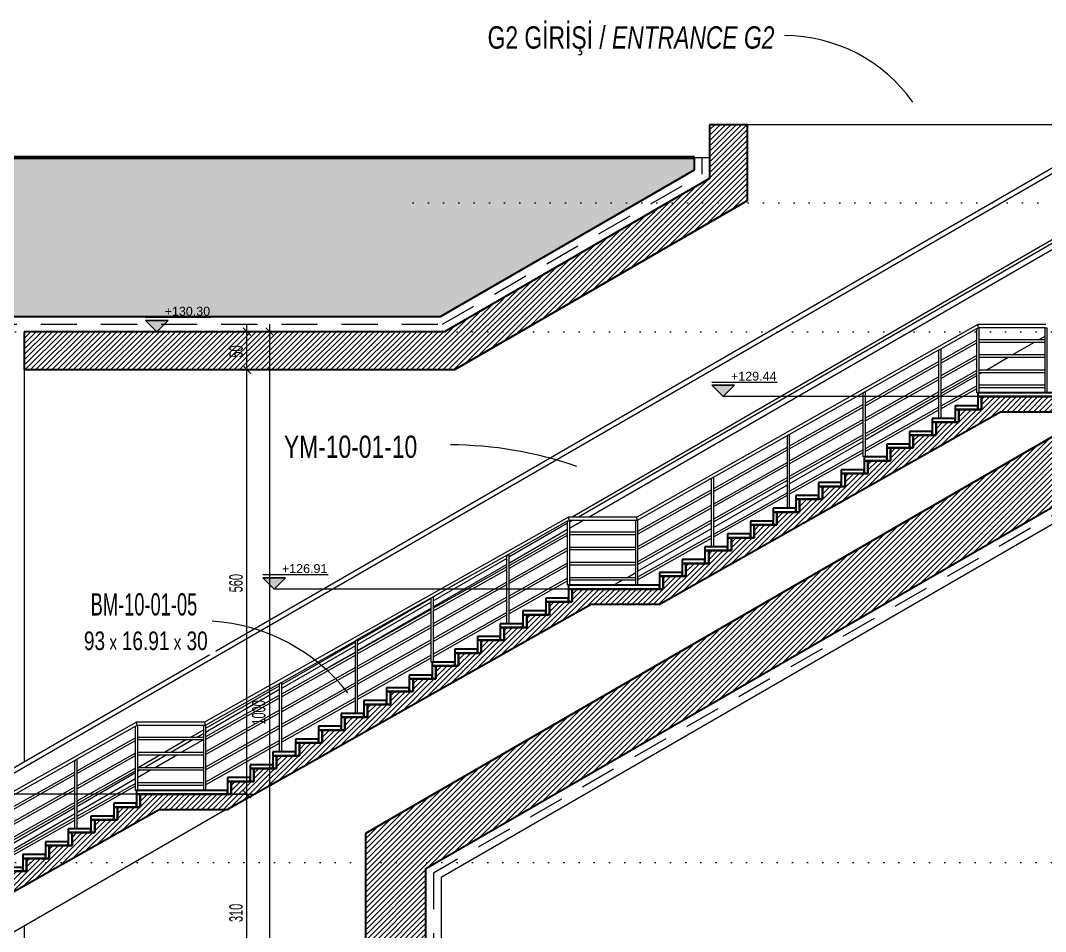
# Model space of a CAD drawing. Header units: centimetres. Extents: x -9500 to 10637, y -7231 to 13725.
# Drawn here: x 5977 to 7329, y 12239 to 13440 of the extents above; entities that cross this region are included whole.
import ezdxf

# ---------------------------------------------------------------- set-up
doc = ezdxf.new("R2010")
doc.units = ezdxf.units.CM
doc.header["$LTSCALE"] = 200
doc.linetypes.add('Dot 1mm', pattern=[0.1, 0, -0.1])
doc.linetypes.add('Overhead', pattern=[0.396875, 0.238125, -0.15875])
for name, color, linetype, lineweight in [('A-ANNO-DIMS', 211, 'Continuous', 9), ('A-ANNO-DIMS-100', 211, 'Continuous', 9), ('A-DETL', 90, 'Continuous', 9), ('A-DETL-GENF', 92, 'Continuous', 9), ('A-DETL-MEDM', 33, 'Continuous', 25), ('A-DETL-THIN', 151, 'Continuous', 9), ('A-DETL-WIDE', 214, 'Continuous', 50), ('A-FLOR-HRAL', 11, 'Continuous', 9), ('A-FLOR-LEVL', 51, 'Continuous', 9), ('A-FLOR-OVHD', 1, 'Overhead', 9), ('A-GENM', 13, 'Continuous', 9), ('A-WALL', 113, 'Continuous', 9), ('G-ANNO-DIMS', 111, 'Continuous', 9), ('G-ANNO-TEXT', 231, 'Continuous', 9), ('S-STRS', 31, 'Continuous', 9), ('S-STRS-IDEN', 31, 'Continuous', 9)]:
    doc.layers.add(name, color=color, linetype=linetype, lineweight=lineweight)
doc.styles.add('Arial_3', font='arial.ttf', dxfattribs={"height": 11.802395})
doc.styles.add('Swis721 LtCn BT_2', font='swisscl.ttf', dxfattribs={"height": 24.49923})
doc.styles.add('Swis721 LtCn BT_3', font='swisscl.ttf', dxfattribs={"width": 0.8, "height": 29.399076})
doc.styles.add('Swis721 LtCn BT_4', font='swisscl.ttf', dxfattribs={"width": 0.8, "height": 17.639445})
doc.styles.add('Swis721 LtCn BT_5', font='swisscl.ttf', dxfattribs={"height": 29.399076})
doc.styles.add('Swis721 LtCn BT_6', font='swisscl.ttf', dxfattribs={"height": 19.599384})
doc.dimstyles.new('IUAS_DIMENSION_INSIDE_100', dxfattribs={"dimscale": 30.48, "dimtxt": 18, "dimasz": 0.328084, "dimexe": 0.328084, "dimexo": 0.0625, "dimgap": 0, "dimtad": 1, "dimdec": 0, "dimdsep": 46, "dimtxsty": 'Swis721 LtCn BT_4', "dimblk1": 'OBLIQUE', "dimblk2": 'OBLIQUE', "dimsah": 1, "dimcen": 0.09, "dimdle": 0.328084, "dimazin": 0, "dimtfac": 1, "dimtdec": 4, "dimtix": 1, "dimtmove": 0, "dimatfit": 3, "dimfxl": 0.656168, "dimfxlon": 1, "dimtvp": 1, "dimtolj": 1, "dimtzin": 0, "dimarcsym": 2})
pattern_1 = [(45, (2594.172, 12045), (-3.535534, 3.535534), [])]

# ---------------------------------------------------------------- blocks, each defined once
blk = doc.blocks.new('A-YURUYEN MERDIVEN - 1570-1859977-G2-1')
at = {"layer": 'A-GENM'}
for p, q in [((772.3, 13285.1), (-1030.2, 12244.4)), ((-1018.2, 12244.4), (775.3, 13279.9)), ((825.2, 13221.2), (70.8, 12785.6)), ((826.4, 13217), (79.3, 12785.6)), ((835.6, 13214.2), (93.3, 12785.6)), ((686.2, 13019.4), (694.8, 13024.3)), ((651.5, 12999.4), (681, 13016.4)), ((616.9, 12979.4), (646.3, 12996.4)), ((557.3, 12944.9), (604.8, 12972.4)), ((607.3, 12973.8), (611.7, 12976.4)), ((457.3, 12887.2), (554.8, 12943.5)), ((357.3, 12829.5), (454.8, 12885.8)), ((257.3, 12771.7), (354.8, 12828)), ((86.3, 12781.6), (67.2, 12770.6)), ((72.3, 12781.6), (67.2, 12778.7)), ((64.8, 12777.3), (-12.8, 12732.5)), ((64.8, 12769.2), (-12.8, 12724.4)), ((157.3, 12714), (254.8, 12770.3)), ((-15.2, 12731.1), (-112.8, 12674.8)), ((-15.2, 12723), (-112.8, 12666.7)), ((142.8, 12705.6), (154.8, 12712.6)), ((-70.2, 12704.3), (-112.8, 12679.7)), ((125.5, 12695.6), (137.6, 12702.6)), ((-115.2, 12678.3), (-212.8, 12621.9)), ((-115.2, 12673.4), (-212.8, 12617)), ((-115.2, 12665.3), (-212.8, 12609)), ((-215.2, 12620.5), (-312.8, 12564.2)), ((-215.2, 12615.6), (-312.8, 12559.3)), ((-215.2, 12607.5), (-249.4, 12587.8)), ((-315.2, 12557.9), (-412.8, 12501.6)), ((-315.2, 12562.8), (-412.7, 12506.5)), ((-415.2, 12505), (-432.6, 12495)), ((-415.2, 12500.1), (-424.1, 12495)), ((-437.8, 12492), (-467.2, 12475)), ((-429.3, 12492), (-458.8, 12475)), ((-415.3, 12492), (-444.8, 12475)), ((-472.4, 12472), (-501.9, 12455)), ((-464, 12472), (-493.4, 12455)), ((-450, 12472), (-479.4, 12455)), ((-505.2, 12448.2), (-582.7, 12403.4)), ((-484.6, 12452), (-502.7, 12441.5)), ((-498.6, 12452), (-502.7, 12449.6)), ((-505.2, 12440.1), (-582.7, 12395.3)), ((-585.2, 12402), (-682.7, 12345.7)), ((-1720.3, 11630), (-386.6, 12400)), ((-585.2, 12393.9), (-682.7, 12337.6))]:
    blk.add_line(p, q, dxfattribs=at)
blk = doc.blocks.new('Railing - 25mm 2-1672568-G2-1')
at = {"layer": 'A-FLOR-HRAL'}
for p, q in [((-1642.7, 11969.8), (-1642.7, 11883.7)), ((-1645.2, 11883.7), (-1645.2, 11968.4)), ((-1644, 11883.7), (-1645.2, 11883.7))]:
    blk.add_line(p, q, dxfattribs=at)
at = {"layer": 'A-FLOR-HRAL', "flags": 128}
for points in [[(-1645.2, 11968.4), (-1645, 11968.6), (-1644.5, 11968.8), (-1644, 11969.1)], [(-1644, 11969.1), (-1643.4, 11969.4), (-1643, 11969.7), (-1642.8, 11969.8)]]:
    blk.add_lwpolyline(points, dxfattribs=at)
blk = doc.blocks.new('Railing - 25mm 2-V12-G2-1')
at = {"layer": 'A-FLOR-HRAL'}
for p, q in [((-1555.2, 11883.7), (-1555.2, 11969.7)), ((-1555.2, 11969.7), (-1554, 11969.7)), ((-1554, 11969.7), (-1552.7, 11969.7)), ((-1552.7, 11969.7), (-1552.7, 11883.7))]:
    blk.add_line(p, q, dxfattribs=at)
blk = doc.blocks.new('Railing - 25mm 2-1672570-G2-1')
at = {"layer": 'A-FLOR-HRAL'}
for p, q in [((-1965.2, 11697.7), (-1965.2, 11788)), ((-1962.7, 11789.4), (-1962.7, 11697.7))]:
    blk.add_line(p, q, dxfattribs=at)
at = {"layer": 'A-FLOR-HRAL', "flags": 128}
for points in [[(-1965.2, 11788), (-1965, 11788.2), (-1964.5, 11788.4), (-1964, 11788.7)], [(-1964, 11788.7), (-1963.4, 11789), (-1963, 11789.3), (-1962.8, 11789.4)]]:
    blk.add_lwpolyline(points, dxfattribs=at)
blk = doc.blocks.new('Railing - 25mm 2-1672572-G2-1')
at = {"layer": 'A-FLOR-HRAL'}
for p, q in [((-1865.2, 11748.4), (-1865.2, 11844.4)), ((-1862.7, 11845.8), (-1862.7, 11748.4))]:
    blk.add_line(p, q, dxfattribs=at)
at = {"layer": 'A-FLOR-HRAL', "flags": 128}
for points in [[(-1865.2, 11844.4), (-1865, 11844.5), (-1864.5, 11844.8), (-1864, 11845.1)], [(-1864, 11845.1), (-1863.4, 11845.4), (-1863, 11845.6), (-1862.8, 11845.8)]]:
    blk.add_lwpolyline(points, dxfattribs=at)
blk = doc.blocks.new('Railing - Railing-1672223-G2-1')
at = {"layer": 'A-FLOR-HRAL'}
for p, q in [((606, 13039.4), (156, 12785.6)), ((696, 13039.4), (606, 13039.4)), ((557.2, 13007.3), (604.8, 13034.1)), ((607.2, 13035.4), (694.8, 13035.4)), ((604.8, 13018.7), (557.2, 12991.9)), ((557.2, 12988.4), (604.8, 13015.2)), ((694.8, 13019.4), (607.2, 13019.4)), ((607.2, 13016.4), (694.8, 13016.4)), ((457.2, 12950.9), (554.8, 13005.9)), ((604.8, 12998.7), (557.2, 12971.9)), ((694.8, 12999.4), (607.2, 12999.4)), ((554.8, 12990.5), (457.2, 12935.5)), ((457.2, 12932), (554.8, 12987)), ((557.2, 12968.4), (604.8, 12995.2)), ((607.2, 12996.4), (694.8, 12996.4)), ((554.8, 12970.5), (457.2, 12915.5)), ((604.8, 12978.7), (557.3, 12951.9)), ((557.3, 12948.4), (604.8, 12975.2)), ((694.8, 12979.4), (607.3, 12979.4)), ((607.3, 12976.4), (694.8, 12976.4)), ((457.2, 12912), (554.8, 12967)), ((604.8, 12958.7), (557.3, 12931.9)), ((694.8, 12959.4), (607.3, 12959.4)), ((607.3, 12956.4), (694.8, 12956.4)), ((357.2, 12894.5), (454.8, 12949.5)), ((554.8, 12950.5), (457.3, 12895.5)), ((457.3, 12892), (554.8, 12947)), ((557.3, 12928.4), (604.8, 12955.2)), ((454.8, 12934.1), (357.2, 12879.1)), ((357.2, 12875.7), (454.8, 12930.7)), ((554.8, 12930.5), (457.3, 12875.5)), ((457.3, 12872), (554.8, 12927)), ((454.8, 12914.1), (357.2, 12859.1)), ((357.2, 12855.7), (454.8, 12910.6)), ((257.2, 12838.1), (354.8, 12893.1)), ((454.8, 12894.1), (357.3, 12839.1)), ((357.3, 12835.7), (454.8, 12890.6)), ((354.8, 12877.7), (257.2, 12822.7)), ((257.2, 12819.3), (354.8, 12874.3)), ((454.8, 12874.1), (357.3, 12819.1)), ((357.3, 12815.7), (454.8, 12870.6)), ((354.8, 12857.7), (257.2, 12802.7)), ((257.2, 12799.3), (354.8, 12854.3)), ((157.1, 12781.6), (254.8, 12836.7)), ((354.8, 12837.7), (257.3, 12782.7)), ((257.3, 12779.3), (354.8, 12834.3)), ((254.8, 12821.3), (157.3, 12766.3)), ((157.3, 12762.9), (254.8, 12817.9)), ((354.8, 12817.7), (257.3, 12762.7)), ((257.3, 12759.3), (354.8, 12814.3)), ((254.8, 12801.3), (157.3, 12746.3)), ((157.3, 12742.9), (254.8, 12797.9)), ((66, 12785.6), (-414, 12515)), ((-12.8, 12736.6), (64.8, 12780.4)), ((156, 12785.6), (66, 12785.6)), ((67.2, 12781.6), (154.8, 12781.6)), ((254.8, 12781.3), (157.3, 12726.3)), ((157.3, 12722.9), (254.8, 12777.9)), ((64.8, 12764.9), (-12.8, 12721.2)), ((-12.8, 12717.8), (64.8, 12761.5)), ((154.8, 12765.6), (67.2, 12765.6)), ((67.2, 12762.6), (154.8, 12762.6)), ((254.8, 12761.3), (157.3, 12706.3)), ((157.3, 12702.9), (254.8, 12757.9)), ((64.8, 12744.9), (-12.8, 12701.2)), ((-12.8, 12697.8), (64.8, 12741.5)), ((154.8, 12745.6), (67.2, 12745.6)), ((67.2, 12742.6), (154.8, 12742.6)), ((-112.8, 12680.2), (-15.2, 12735.3)), ((-15.2, 12719.8), (-112.8, 12664.8)), ((-112.8, 12661.4), (-15.2, 12716.4)), ((64.8, 12724.9), (-12.7, 12681.2)), ((-12.7, 12677.8), (64.8, 12721.5)), ((154.8, 12725.6), (67.3, 12725.6)), ((67.3, 12722.6), (154.8, 12722.6)), ((-15.2, 12699.8), (-112.8, 12644.8)), ((64.8, 12704.9), (-12.7, 12661.2)), ((-12.7, 12657.8), (64.8, 12701.5)), ((154.8, 12705.6), (67.3, 12705.6)), ((67.3, 12702.6), (154.8, 12702.6)), ((-112.8, 12641.4), (-15.2, 12696.4)), ((-212.8, 12623.9), (-115.2, 12678.9)), ((-15.2, 12679.8), (-112.7, 12624.8)), ((-112.7, 12621.4), (-15.2, 12676.4)), ((-115.2, 12663.5), (-212.8, 12608.5)), ((-212.8, 12605), (-115.2, 12660)), ((-15.2, 12659.8), (-112.7, 12604.9)), ((-112.7, 12601.4), (-15.2, 12656.4)), ((-115.2, 12643.5), (-212.8, 12588.5)), ((-212.8, 12585), (-115.2, 12640)), ((-312.8, 12567.5), (-215.2, 12622.5)), ((-115.2, 12623.5), (-212.7, 12568.5)), ((-212.7, 12565), (-115.2, 12620)), ((-215.2, 12607.1), (-312.8, 12552.1)), ((-312.8, 12548.6), (-215.2, 12603.6)), ((-115.2, 12603.4), (-212.7, 12548.5)), ((-212.7, 12545), (-115.2, 12600)), ((-215.2, 12587.1), (-312.8, 12532.1)), ((-312.8, 12528.6), (-215.2, 12583.6)), ((-412.9, 12511), (-315.2, 12566.1)), ((-215.2, 12567.1), (-312.7, 12512.1)), ((-315.2, 12550.7), (-412.7, 12495.7)), ((-312.7, 12508.6), (-215.2, 12563.6)), ((-412.7, 12492.3), (-315.2, 12547.2)), ((-215.2, 12547.1), (-312.7, 12492.1)), ((-312.7, 12488.6), (-215.2, 12543.6)), ((-315.2, 12530.7), (-412.7, 12475.7)), ((-412.7, 12472.3), (-315.2, 12527.2)), ((-504, 12515), (-984, 12244.4)), ((-582.8, 12466), (-505.2, 12509.7)), ((-414, 12515), (-504, 12515)), ((-502.8, 12511), (-415.2, 12511)), ((-315.2, 12510.7), (-412.7, 12455.7)), ((-412.7, 12452.3), (-315.2, 12507.2)), ((-505.2, 12494.3), (-582.8, 12450.6)), ((-582.8, 12447.1), (-505.2, 12490.9)), ((-415.2, 12495), (-502.8, 12495)), ((-502.8, 12492), (-415.2, 12492)), ((-315.2, 12490.7), (-412.7, 12435.7)), ((-412.7, 12432.3), (-315.2, 12487.2)), ((-582.8, 12427.1), (-505.2, 12470.9)), ((-505.2, 12474.3), (-582.7, 12430.6)), ((-415.2, 12475), (-502.8, 12475)), ((-502.8, 12472), (-415.2, 12472)), ((-682.8, 12409.6), (-585.2, 12464.6)), ((-585.2, 12449.2), (-682.8, 12394.2)), ((-682.8, 12390.8), (-585.2, 12445.8)), ((-505.2, 12454.3), (-582.7, 12410.6)), ((-582.7, 12407.1), (-505.2, 12450.9)), ((-415.2, 12455), (-502.7, 12455)), ((-502.7, 12452), (-415.2, 12452)), ((-585.2, 12429.2), (-682.8, 12374.2)), ((-505.2, 12434.3), (-582.7, 12390.6)), ((-582.7, 12387.2), (-505.2, 12430.9)), ((-415.2, 12435), (-502.7, 12435)), ((-502.7, 12432), (-415.2, 12432)), ((-682.8, 12370.8), (-585.2, 12425.8)), ((-585.2, 12409.2), (-682.7, 12354.2)), ((-682.7, 12350.8), (-585.3, 12405.7)), ((-585.2, 12389.2), (-682.7, 12334.2)), ((-682.7, 12330.8), (-585.2, 12385.7))]:
    blk.add_line(p, q, dxfattribs=at)
for points, knots in [([(606.5, 13037.4), (606.5, 13037.5), (606.4, 13037.9), (606.3, 13038.4), (606.2, 13038.8), (606.1, 13039.2), (606, 13039.4), (606, 13039.4)], [0, 0, 0, 0, 0.0833333, 0.1666667, 0.25, 0.3333333, 0.5, 0.5, 0.5, 0.5]), ([(66.5, 12783.6), (66.5, 12783.8), (66.4, 12784.2), (66.3, 12784.6), (66.2, 12785.1), (66.1, 12785.5), (66, 12785.6), (66, 12785.6)], [0, 0, 0, 0, 0.0833333, 0.1666667, 0.25, 0.3333333, 0.5, 0.5, 0.5, 0.5]), ([(156.5, 12783.6), (156.5, 12783.8), (156.4, 12784.2), (156.3, 12784.6), (156.2, 12785.1), (156.1, 12785.5), (156, 12785.6), (156, 12785.6)], [0, 0, 0, 0, 0.0833333, 0.1666667, 0.25, 0.3333333, 0.5, 0.5, 0.5, 0.5]), ([(157.1, 12781.6), (157.1, 12781.6), (157, 12781.8), (156.9, 12782.2), (156.8, 12782.6), (156.7, 12783.1), (156.6, 12783.5), (156.5, 12783.6)], [0.5, 0.5, 0.5, 0.5, 0.6666667, 0.75, 0.8333333, 0.9166667, 1, 1, 1, 1]), ([(-503.5, 12513), (-503.5, 12513.2), (-503.6, 12513.5), (-503.7, 12514), (-503.8, 12514.4), (-503.9, 12514.9), (-504, 12515), (-504, 12515)], [0, 0, 0, 0, 0.0833333, 0.1666667, 0.25, 0.3333333, 0.5, 0.5, 0.5, 0.5]), ([(-413.5, 12513), (-413.5, 12513.2), (-413.6, 12513.5), (-413.7, 12514), (-413.8, 12514.4), (-413.9, 12514.9), (-414, 12515), (-414, 12515)], [0, 0, 0, 0, 0.0833333, 0.1666667, 0.25, 0.3333333, 0.5, 0.5, 0.5, 0.5]), ([(-412.9, 12511), (-412.9, 12511), (-413, 12511.1), (-413.1, 12511.6), (-413.2, 12512), (-413.3, 12512.5), (-413.4, 12512.8), (-413.5, 12513)], [0.5, 0.5, 0.5, 0.5, 0.6666667, 0.75, 0.8333333, 0.9166667, 1, 1, 1, 1])]:
    blk.add_open_spline(points, degree=3, knots=knots, dxfattribs=at)
for points in [[(607, 13035.4), (607, 13035.5), (607, 13035.6), (606.9, 13035.9), (606.8, 13036.4), (606.7, 13036.8), (606.6, 13037.2), (606.5, 13037.4)], [(67, 12781.7), (67, 12781.8), (67, 12781.9), (66.9, 12782.2), (66.8, 12782.6), (66.7, 12783.1), (66.6, 12783.5), (66.5, 12783.6)], [(-503, 12511.1), (-503, 12511.1), (-503, 12511.2), (-503.1, 12511.6), (-503.2, 12512), (-503.3, 12512.5), (-503.4, 12512.8), (-503.5, 12513)]]:
    blk.add_open_spline(points, degree=3, dxfattribs=at)
for name, p in [('Railing - 25mm 2-1672568-G2-1', (2250, 1065.6)), ('Railing - 25mm 2-V12-G2-1', (2250, 1065.6)), ('Railing - 25mm 2-1672570-G2-1', (2520, 1217.9)), ('Railing - 25mm 2-1672568-G2-1', (2100, 981.1)), ('Railing - 25mm 2-1672572-G2-1', (2220, 1048.7)), ('Railing - 25mm 2-1672570-G2-1', (2220, 1048.7)), ('Railing - 25mm 2-1672568-G2-1', (1710, 811.9)), ('Railing - 25mm 2-V12-G2-1', (1710, 811.9)), ('Railing - 25mm 2-1672570-G2-1', (1950, 947.2)), ('Railing - 25mm 2-1672568-G2-1', (1530, 710.4)), ('Railing - 25mm 2-1672572-G2-1', (1650, 778.1)), ('Railing - 25mm 2-1672570-G2-1', (1650, 778.1)), ('Railing - 25mm 2-1672568-G2-1', (1140, 541.3)), ('Railing - 25mm 2-V12-G2-1', (1140, 541.3)), ('Railing - 25mm 2-1672570-G2-1', (1380, 676.6))]:
    blk.add_blockref(name, p)
blk = doc.blocks.new('Generic Models 12 - Generic Models 9-1857697-G2-1')
at = {"layer": 'A-GENM'}
h = blk.add_hatch(dxfattribs=at)
h.set_pattern_fill('FP_12', color=256, style=0, pattern_type=2)
h.set_pattern_definition(pattern_1)
h.paths.add_polyline_path([(-652, 12030.2), (-122, 12030.2), (-122, 12321.8), (810.3, 12860.1), (1361.8, 12860.1), (1361.8, 13185), (1281.8, 13185), (1281.8, 12940.1), (788.9, 12940.1), (-202, 12368), (-202, 12110.2), (-652, 12110.2), (-652, 12045)], flags=0)
h.paths.add_polyline_path([(-84.1, 12980), (302.2, 13203), (302.2, 13303), (252.2, 13303), (252.2, 13231.9), (-97.5, 13030), (-652, 13030), (-652, 12980), (-90.3, 12980)], flags=0)
at = {"layer": 'A-GENM', "lineweight": 25}
for p, q in [((302.2, 13303), (252.2, 13303)), ((252.2, 13303), (252.2, 13231.9)), ((302.2, 13203), (302.2, 13303)), ((252.2, 13231.9), (-97.5, 13030)), ((-84.1, 12980), (302.2, 13203)), ((-652, 13030), (-652, 12980)), ((-97.5, 13030), (-652, 13030)), ((-652, 12980), (-84.1, 12980)), ((788.9, 12940.1), (-202, 12368)), ((-122, 12321.8), (810.3, 12860.1)), ((-202, 12368), (-202, 12110.2)), ((-122, 12030.2), (-122, 12321.8))]:
    blk.add_line(p, q, dxfattribs=at)
blk = doc.blocks.new('NRCN_stair Tag_3mm_ - Stair Tag-1717967-G2-1')
at = {"layer": 'S-STRS-IDEN', "char_height": 19.599, "width": 11.28, "attachment_point": 2, "line_spacing_factor": 0.971848, "style": 'Swis721 LtCn BT_6', "bg_fill": 3, "box_fill_scale": 1.25, "bg_fill_color": 0, "bg_fill_transparency": 0}
for insert in [(-534.6, 12630.1), (-449.9, 12630.1)]:
    blk.add_mtext('\\fSwis721 LtCn BT|b0|i0|c162|p34|;x', dxfattribs=dict(at, insert=insert))
at = {"layer": 'S-STRS-IDEN', "insert": (-424, 12634.6), "char_height": 24.5, "width": 37.2, "attachment_point": 2, "line_spacing_factor": 0.971848, "style": 'Swis721 LtCn BT_2', "bg_fill": 3, "box_fill_scale": 1.25, "bg_fill_color": 0, "bg_fill_transparency": 0}
blk.add_mtext('30', dxfattribs=at)
blk = doc.blocks.new('Spot Elevations - IUAS_A_SECTION_FLOOR_CONCRETE-1317280-G2-1')
at = {"layer": 'G-ANNO-DIMS'}
blk.add_hatch(color=256, dxfattribs=at).paths.add_polyline_path([(-462, 13045), (-477, 13030), (-492, 13045)], flags=0)
for p, q in [((-492, 13049), (-405.9, 13049)), ((-492, 13045), (-462, 13045)), ((-477, 13030), (-492, 13045)), ((-462, 13045), (-492, 13045)), ((-492, 13045), (-477, 13030)), ((-462, 13045), (-477, 13030)), ((-477, 13030), (-462, 13045))]:
    blk.add_line(p, q, dxfattribs=at)
blk = doc.blocks.new('DIMBLOCK7-G2-1')
at = {"layer": 'A-ANNO-DIMS-100', "transparency": 16777216}
for p, q in [((6255.4, 12420), (6285.4, 12420)), ((6275.4, 12420), (6255.4, 12420)), ((6275.4, 12420), (6270.4, 12425)), ((6275.4, 12110.2), (6275.4, 12420)), ((6275.4, 12420), (6280.4, 12415)), ((6255.4, 12110.2), (6285.4, 12110.2)), ((6275.4, 12110.2), (6255.4, 12110.2)), ((6275.4, 12110.2), (6270.4, 12115.2)), ((6275.4, 12110.2), (6280.4, 12105.2))]:
    blk.add_line(p, q, dxfattribs=at)
at = {"layer": 'A-ANNO-DIMS-100', "color": 0, "transparency": 16777216, "insert": (6252.1, 12251.4), "char_height": 17.64, "width": 32.914, "attachment_point": 1, "rotation": 90, "line_spacing_factor": 0.971848, "style": 'Swis721 LtCn BT_4'}
blk.add_mtext('310', dxfattribs=at)
blk = doc.blocks.new('_Oblique')
at = {"color": 0, "linetype": 'ByBlock', "lineweight": -2}
blk.add_line((-0.5, -0.5), (0.5, 0.5), dxfattribs=at)
blk = doc.blocks.new('DIMBLOCK8-G2-1')
at = {"layer": 'A-ANNO-DIMS-100', "transparency": 16777216}
for p, q in [((6275.4, 12980), (6270.4, 12985)), ((6255.4, 12980), (6285.4, 12980)), ((6275.4, 12980), (6255.4, 12980)), ((6275.4, 12420), (6275.4, 12980)), ((6275.4, 12980), (6280.4, 12975)), ((6255.4, 12420), (6285.4, 12420)), ((6275.4, 12420), (6255.4, 12420)), ((6275.4, 12420), (6270.4, 12425)), ((6275.4, 12420), (6280.4, 12415))]:
    blk.add_line(p, q, dxfattribs=at)
at = {"layer": 'A-ANNO-DIMS-100', "color": 0, "transparency": 16777216, "insert": (6252.1, 12686.3), "char_height": 17.64, "width": 32.914, "attachment_point": 1, "rotation": 90, "line_spacing_factor": 0.971848, "style": 'Swis721 LtCn BT_4'}
blk.add_mtext('560', dxfattribs=at)
blk = doc.blocks.new('DIMBLOCK9-G2-1')
at = {"layer": 'A-ANNO-DIMS-100', "transparency": 16777216}
for p, q in [((6275.4, 12980), (6275.4, 13040)), ((6255.4, 13030), (6285.4, 13030)), ((6275.4, 13030), (6255.4, 13030)), ((6275.4, 13030), (6270.4, 13035)), ((6275.4, 13030), (6280.4, 13025)), ((6275.4, 12980), (6270.4, 12985)), ((6255.4, 12980), (6285.4, 12980)), ((6275.4, 12980), (6255.4, 12980)), ((6275.4, 12980), (6280.4, 12975))]:
    blk.add_line(p, q, dxfattribs=at)
at = {"layer": 'A-ANNO-DIMS-100', "color": 0, "transparency": 16777216, "insert": (6252.1, 12995.9), "char_height": 17.64, "width": 21.943, "attachment_point": 1, "rotation": 90, "line_spacing_factor": 0.971848, "style": 'Swis721 LtCn BT_4'}
blk.add_mtext('50', dxfattribs=at)
blk = doc.blocks.new('DIMBLOCK10-G2-1')
at = {"layer": 'A-ANNO-DIMS-100', "transparency": 16777216}
for p, q in [((6305.4, 12020.2), (6305.4, 13040)), ((6285.4, 13030), (6315.4, 13030)), ((6305.4, 13030), (6285.4, 13030)), ((6305.4, 13030), (6300.4, 13035)), ((6305.4, 13030), (6310.4, 13025)), ((6285.4, 12030.2), (6315.4, 12030.2)), ((6305.4, 12030.2), (6285.4, 12030.2)), ((6305.4, 12030.2), (6300.4, 12035.2)), ((6305.4, 12030.2), (6310.4, 12025.2))]:
    blk.add_line(p, q, dxfattribs=at)
at = {"layer": 'A-ANNO-DIMS-100', "color": 0, "transparency": 16777216, "insert": (6282.1, 12511.8), "char_height": 17.64, "width": 43.886, "attachment_point": 1, "rotation": 90, "line_spacing_factor": 0.971848, "style": 'Swis721 LtCn BT_4'}
blk.add_mtext('1000', dxfattribs=at)

msp = doc.modelspace()

# ---------------------------------------------------------------- hatches: boundary and pattern name
at = {"layer": 'A-DETL-GENF'}
h = msp.add_hatch(dxfattribs=at)
h.set_pattern_fill('FP_14', style=0, pattern_type=2)
h.set_pattern_definition([(0, (2594.17, 12045), (63.5, 63.5), [63.5, -63.5]), (0, (2594.17, 12068.81), (63.5, 63.5), [63.5, -63.5]), (0, (2594.17, 12092.625), (63.5, 63.5), [63.5, -63.5]), (90, (2602.11, 12100.56), (-63.5, 63.5), [63.5, -63.5]), (90, (2625.92, 12100.56), (-63.5, 63.5), [63.5, -63.5]), (90, (2649.734, 12100.56), (-63.5, 63.5), [63.5, -63.5])])
h.paths.add_polyline_path([(8425.4, 12985), (8425.4, 13200), (8179.6, 13200), (8179.6, 13165), (8015.4, 13165), (8015.4, 12985)], flags=0)
h.paths.add_polyline_path([(6413.5, 13050), (6530.7, 13050), (6865.8, 13243.4), (6865.8, 13260), (4340.4, 13260), (4340.4, 13050), (5375, 13050)], flags=0)
at = {"layer": 'S-STRS'}
h = msp.add_hatch(dxfattribs=at)
h.set_pattern_fill('FP_12', color=256, style=0, pattern_type=2)
h.set_pattern_definition(pattern_1)
h.paths.add_polyline_path([(7244.6, 12910.2), (7269.7, 12924.4), (7359.7, 12924.4), (7364.6, 12927.1), (7364.6, 12944.4), (7244.6, 12944.4), (7244.6, 12927.4)], flags=0)
h = msp.add_hatch(dxfattribs=at)
h.set_pattern_fill('FP_12', color=256, style=0, pattern_type=2)
h.set_pattern_definition(pattern_1)
h.paths.add_polyline_path([(6824.6, 12673.4), (7244.6, 12910.2), (7244.6, 12927.4), (7214.6, 12927.4), (7214.6, 12910.5), (7184.6, 12910.5), (7184.6, 12893.6), (7154.6, 12893.6), (7154.6, 12876.7), (7124.6, 12876.7), (7124.6, 12859.8), (7094.6, 12859.8), (7094.6, 12842.9), (7064.6, 12842.9), (7064.6, 12826), (7034.6, 12826), (7034.6, 12809), (7004.6, 12809), (7004.6, 12792.1), (6974.6, 12792.1), (6974.6, 12775.2), (6944.6, 12775.2), (6944.6, 12758.3), (6914.6, 12758.3), (6914.6, 12741.4), (6884.6, 12741.4), (6884.6, 12724.5), (6854.6, 12724.5), (6854.6, 12707.6), (6824.6, 12707.6), (6824.6, 12691.8)], flags=0)
h = msp.add_hatch(dxfattribs=at)
h.set_pattern_fill('FP_12', color=256, style=0, pattern_type=2)
h.set_pattern_definition(pattern_1)
h.paths.add_polyline_path([(6704.6, 12656.5), (6729.7, 12670.6), (6819.7, 12670.6), (6824.6, 12673.4), (6824.6, 12690.6), (6704.6, 12690.6), (6704.6, 12666.9)], flags=0)
h = msp.add_hatch(dxfattribs=at)
h.set_pattern_fill('FP_12', color=256, style=0, pattern_type=2)
h.set_pattern_definition(pattern_1)
h.paths.add_polyline_path([(6254.6, 12402.8), (6704.6, 12656.5), (6704.6, 12673.7), (6674.6, 12673.7), (6674.6, 12656.8), (6644.6, 12656.8), (6644.6, 12639.9), (6614.6, 12639.9), (6614.6, 12623), (6584.6, 12623), (6584.6, 12606.1), (6554.6, 12606.1), (6554.6, 12589.1), (6524.6, 12589.1), (6524.6, 12572.2), (6494.6, 12572.2), (6494.6, 12555.3), (6464.6, 12555.3), (6464.6, 12538.4), (6434.6, 12538.4), (6434.6, 12521.5), (6404.6, 12521.5), (6404.6, 12504.6), (6374.6, 12504.6), (6374.6, 12487.7), (6344.6, 12487.7), (6344.6, 12470.7), (6314.6, 12470.7), (6314.6, 12453.8), (6284.6, 12453.8), (6284.6, 12436.9), (6254.6, 12436.9)], flags=0)
h = msp.add_hatch(dxfattribs=at)
h.set_pattern_fill('FP_12', color=256, style=0, pattern_type=2)
h.set_pattern_definition(pattern_1)
h.paths.add_polyline_path([(6134.6, 12385.9), (6159.7, 12400), (6249.7, 12400), (6254.6, 12402.8), (6254.6, 12420), (6134.6, 12420), (6134.6, 12393.3)], flags=0)
h = msp.add_hatch(dxfattribs=at)
h.set_pattern_fill('FP_12', color=256, style=0, pattern_type=2)
h.set_pattern_definition(pattern_1)
h.paths.add_polyline_path([(5684.6, 12132.1), (6134.6, 12385.9), (6134.6, 12403.1), (6104.6, 12403.1), (6104.6, 12386.2), (6074.6, 12386.2), (6074.6, 12369.3), (6044.6, 12369.3), (6044.6, 12352.3), (6014.6, 12352.3), (6014.6, 12335.4), (5984.6, 12335.4), (5984.6, 12318.5), (5954.6, 12318.5), (5954.6, 12301.6), (5924.6, 12301.6), (5924.6, 12284.7), (5894.6, 12284.7), (5894.6, 12267.8), (5864.6, 12267.8), (5864.6, 12250.9), (5834.6, 12250.9), (5834.6, 12233.9), (5804.6, 12233.9), (5804.6, 12217), (5774.6, 12217), (5774.6, 12200.1), (5744.6, 12200.1), (5744.6, 12183.2), (5714.6, 12183.2), (5714.6, 12166.3), (5684.6, 12166.3), (5684.6, 12144.5)], flags=0)

# ---------------------------------------------------------------- linework, layer by layer
at = {"layer": 'A-DETL'}
for p, q in [((6865.8, 13243.4), (6865.8, 13260)), ((6865.8, 13260), (6885.8, 13260)), ((6530.7, 13050), (6865.8, 13243.4)), ((4340.4, 13050), (6530.7, 13050)), ((7449.3, 12840.1), (6531.6, 12310.3)), ((6531.6, 12310.3), (6531.6, 12010.2))]:
    msp.add_line(p, q, dxfattribs=at)
at = {"layer": 'A-DETL-MEDM'}
for p, q in [((6865.8, 13243.4), (6865.8, 13260)), ((6530.7, 13050), (6865.8, 13243.4)), ((4340.4, 13050), (6530.7, 13050))]:
    msp.add_line(p, q, dxfattribs=at)
at = {"layer": 'A-DETL-THIN'}
msp.add_arc((6213, 12400.2), 248.6, 38.1072, 86.1875, dxfattribs=at)
at = {"layer": 'A-DETL-WIDE'}
msp.add_line((6865.8, 13260), (4340.4, 13260), dxfattribs=at)
at = {"layer": 'A-FLOR-LEVL', "linetype": 'Dot 1mm'}
for p, q in [((6494.7, 13200), (8746.3, 13200)), ((4080.5, 13030), (8746.3, 13030)), ((4080.5, 12330), (8746.3, 12330))]:
    msp.add_line(p, q, dxfattribs=at)
at = {"layer": 'A-FLOR-OVHD'}
for p, q in [((6875.8, 13237.7), (6875.8, 13260)), ((6533.4, 13040), (6875.8, 13237.7)), ((4336.5, 13040), (6533.4, 13040)), ((7446.6, 12850.1), (6521.6, 12316)), ((6521.6, 12316), (6521.6, 12020.2))]:
    msp.add_line(p, q, dxfattribs=at)
at = {"layer": 'A-WALL'}
for p, q in [((7448.6, 13303), (6935.8, 13303)), ((5981.6, 12980), (5981.6, 12462.7)), ((5981.6, 12246.8), (5981.6, 12110.2))]:
    msp.add_line(p, q, dxfattribs=at)
at = {"layer": 'G-ANNO-DIMS'}
for p, q in [((7280.1, 12944.4), (6903.8, 12944.4)), ((6770.5, 12690.6), (6311.3, 12690.6)), ((6154.8, 12420), (5734.4, 12420))]:
    msp.add_line(p, q, dxfattribs=at)
at = {"layer": 'G-ANNO-TEXT', "color": 7}
for centre, radius, start in [((6984.6, 13213.1), 207.4, 35.2343), ((6543.8, 12377.2), 503.5, 70.6614)]:
    msp.add_arc(centre, radius, start, 90, dxfattribs=at)
at = {"layer": 'S-STRS', "lineweight": 25}
for p, q in [((7359.6, 12949.4), (7239.6, 12949.4)), ((7239.6, 12949.4), (7239.6, 12944.4)), ((7239.6, 12944.4), (7359.6, 12944.4)), ((7239.6, 12944.4), (7239.6, 12927.4)), ((7244.6, 12944.4), (7239.6, 12944.4)), ((7364.6, 12944.4), (7244.6, 12944.4)), ((7244.6, 12944.4), (7244.6, 12927.4)), ((7244.6, 12927.4), (7244.6, 12944.4)), ((7239.6, 12932.4), (7209.6, 12932.4)), ((7209.6, 12932.4), (7209.6, 12927.4)), ((7239.6, 12927.4), (7239.6, 12932.4)), ((7209.6, 12915.5), (7179.6, 12915.5)), ((7179.6, 12915.5), (7179.6, 12910.5)), ((7209.6, 12927.4), (7209.6, 12910.5)), ((7214.6, 12927.4), (7209.6, 12927.4)), ((7209.6, 12927.4), (7239.6, 12927.4)), ((7209.6, 12910.5), (7209.6, 12915.5)), ((7244.6, 12927.4), (7214.6, 12927.4)), ((7214.6, 12927.4), (7214.6, 12910.5)), ((7214.6, 12910.5), (7214.6, 12927.4)), ((7239.6, 12927.4), (7244.6, 12927.4)), ((7244.6, 12910.2), (7269.7, 12924.4)), ((7269.7, 12924.4), (7359.7, 12924.4)), ((6824.6, 12673.4), (7244.6, 12910.2)), ((7179.6, 12910.5), (7179.6, 12893.6)), ((7184.6, 12910.5), (7179.6, 12910.5)), ((7179.6, 12910.5), (7209.6, 12910.5)), ((7214.6, 12910.5), (7184.6, 12910.5)), ((7184.6, 12910.5), (7184.6, 12893.6)), ((7184.6, 12893.6), (7184.6, 12910.5)), ((7209.6, 12910.5), (7214.6, 12910.5)), ((7179.6, 12898.6), (7149.6, 12898.6)), ((7149.6, 12898.6), (7149.6, 12893.6)), ((7149.6, 12893.6), (7149.6, 12876.7)), ((7154.6, 12893.6), (7149.6, 12893.6)), ((7149.6, 12893.6), (7179.6, 12893.6)), ((7184.6, 12893.6), (7154.6, 12893.6)), ((7154.6, 12893.6), (7154.6, 12876.7)), ((7154.6, 12876.7), (7154.6, 12893.6)), ((7179.6, 12893.6), (7179.6, 12898.6)), ((7179.6, 12893.6), (7184.6, 12893.6)), ((7149.6, 12881.7), (7119.6, 12881.7)), ((7119.6, 12881.7), (7119.6, 12876.7)), ((7119.6, 12876.7), (7119.6, 12859.8)), ((7124.6, 12876.7), (7119.6, 12876.7)), ((7119.6, 12876.7), (7149.6, 12876.7)), ((7154.6, 12876.7), (7124.6, 12876.7)), ((7124.6, 12876.7), (7124.6, 12859.8)), ((7124.6, 12859.8), (7124.6, 12876.7)), ((7149.6, 12876.7), (7149.6, 12881.7)), ((7149.6, 12876.7), (7154.6, 12876.7)), ((7119.6, 12864.8), (7089.6, 12864.8)), ((7089.6, 12864.8), (7089.6, 12859.8)), ((7119.6, 12859.8), (7119.6, 12864.8)), ((7089.6, 12847.9), (7059.6, 12847.9)), ((7059.6, 12847.9), (7059.6, 12842.9)), ((7089.6, 12859.8), (7089.6, 12842.9)), ((7094.6, 12859.8), (7089.6, 12859.8)), ((7089.6, 12859.8), (7119.6, 12859.8)), ((7089.6, 12842.9), (7089.6, 12847.9)), ((7124.6, 12859.8), (7094.6, 12859.8)), ((7094.6, 12859.8), (7094.6, 12842.9)), ((7094.6, 12842.9), (7094.6, 12859.8)), ((7119.6, 12859.8), (7124.6, 12859.8)), ((7059.6, 12842.9), (7059.6, 12826)), ((7064.6, 12842.9), (7059.6, 12842.9)), ((7059.6, 12842.9), (7089.6, 12842.9)), ((7094.6, 12842.9), (7064.6, 12842.9)), ((7064.6, 12842.9), (7064.6, 12826)), ((7064.6, 12826), (7064.6, 12842.9)), ((7089.6, 12842.9), (7094.6, 12842.9)), ((7059.6, 12831), (7029.6, 12831)), ((7029.6, 12831), (7029.6, 12826)), ((7029.6, 12826), (7029.6, 12809)), ((7034.6, 12826), (7029.6, 12826)), ((7029.6, 12826), (7059.6, 12826)), ((7064.6, 12826), (7034.6, 12826)), ((7034.6, 12826), (7034.6, 12809)), ((7034.6, 12809), (7034.6, 12826)), ((7059.6, 12826), (7059.6, 12831)), ((7059.6, 12826), (7064.6, 12826)), ((7029.6, 12814), (6999.6, 12814)), ((6999.6, 12814), (6999.6, 12809)), ((6999.6, 12809), (6999.6, 12792.1)), ((7004.6, 12809), (6999.6, 12809)), ((6999.6, 12809), (7029.6, 12809)), ((7034.6, 12809), (7004.6, 12809)), ((7004.6, 12809), (7004.6, 12792.1)), ((7004.6, 12792.1), (7004.6, 12809)), ((7029.6, 12809), (7029.6, 12814)), ((7029.6, 12809), (7034.6, 12809)), ((6999.6, 12797.1), (6969.6, 12797.1)), ((6969.6, 12797.1), (6969.6, 12792.1)), ((6999.6, 12792.1), (6999.6, 12797.1)), ((6969.6, 12780.2), (6939.6, 12780.2)), ((6939.6, 12780.2), (6939.6, 12775.2)), ((6969.6, 12792.1), (6969.6, 12775.2)), ((6974.6, 12792.1), (6969.6, 12792.1)), ((6969.6, 12792.1), (6999.6, 12792.1)), ((6969.6, 12775.2), (6969.6, 12780.2)), ((7004.6, 12792.1), (6974.6, 12792.1)), ((6974.6, 12792.1), (6974.6, 12775.2)), ((6974.6, 12775.2), (6974.6, 12792.1)), ((6999.6, 12792.1), (7004.6, 12792.1)), ((6939.6, 12775.2), (6939.6, 12758.3)), ((6944.6, 12775.2), (6939.6, 12775.2)), ((6939.6, 12775.2), (6969.6, 12775.2)), ((6974.6, 12775.2), (6944.6, 12775.2)), ((6944.6, 12775.2), (6944.6, 12758.3)), ((6944.6, 12758.3), (6944.6, 12775.2)), ((6969.6, 12775.2), (6974.6, 12775.2)), ((6939.6, 12763.3), (6909.6, 12763.3)), ((6909.6, 12763.3), (6909.6, 12758.3)), ((6909.6, 12758.3), (6909.6, 12741.4)), ((6914.6, 12758.3), (6909.6, 12758.3)), ((6909.6, 12758.3), (6939.6, 12758.3)), ((6944.6, 12758.3), (6914.6, 12758.3)), ((6914.6, 12758.3), (6914.6, 12741.4)), ((6914.6, 12741.4), (6914.6, 12758.3)), ((6939.6, 12758.3), (6939.6, 12763.3)), ((6939.6, 12758.3), (6944.6, 12758.3)), ((6909.6, 12746.4), (6879.6, 12746.4)), ((6879.6, 12746.4), (6879.6, 12741.4)), ((6879.6, 12741.4), (6879.6, 12724.5)), ((6884.6, 12741.4), (6879.6, 12741.4)), ((6879.6, 12741.4), (6909.6, 12741.4)), ((6914.6, 12741.4), (6884.6, 12741.4)), ((6884.6, 12741.4), (6884.6, 12724.5)), ((6884.6, 12724.5), (6884.6, 12741.4)), ((6909.6, 12741.4), (6909.6, 12746.4)), ((6909.6, 12741.4), (6914.6, 12741.4)), ((6879.6, 12729.5), (6849.6, 12729.5)), ((6849.6, 12729.5), (6849.6, 12724.5)), ((6879.6, 12724.5), (6879.6, 12729.5)), ((6849.6, 12712.6), (6819.6, 12712.6)), ((6819.6, 12712.6), (6819.6, 12707.6)), ((6849.6, 12724.5), (6849.6, 12707.6)), ((6854.6, 12724.5), (6849.6, 12724.5)), ((6849.6, 12724.5), (6879.6, 12724.5)), ((6849.6, 12707.6), (6849.6, 12712.6)), ((6884.6, 12724.5), (6854.6, 12724.5)), ((6854.6, 12724.5), (6854.6, 12707.6)), ((6854.6, 12707.6), (6854.6, 12724.5)), ((6879.6, 12724.5), (6884.6, 12724.5)), ((6819.6, 12707.6), (6819.6, 12690.6)), ((6824.6, 12707.6), (6819.6, 12707.6)), ((6819.6, 12707.6), (6849.6, 12707.6)), ((6854.6, 12707.6), (6824.6, 12707.6)), ((6824.6, 12707.6), (6824.6, 12690.6)), ((6824.6, 12690.6), (6824.6, 12707.6)), ((6849.6, 12707.6), (6854.6, 12707.6)), ((6819.6, 12695.6), (6699.6, 12695.6)), ((6699.6, 12695.6), (6699.6, 12690.6)), ((6699.6, 12690.6), (6819.6, 12690.6)), ((6699.6, 12690.6), (6699.6, 12673.7)), ((6704.6, 12690.6), (6699.6, 12690.6)), ((6824.6, 12690.6), (6704.6, 12690.6)), ((6704.6, 12690.6), (6704.6, 12673.7)), ((6704.6, 12673.7), (6704.6, 12690.6)), ((6819.6, 12690.6), (6819.6, 12695.6)), ((6819.6, 12690.6), (6824.6, 12690.6)), ((6699.6, 12678.7), (6669.6, 12678.7)), ((6669.6, 12678.7), (6669.6, 12673.7)), ((6669.6, 12673.7), (6669.6, 12656.8)), ((6674.6, 12673.7), (6669.6, 12673.7)), ((6669.6, 12673.7), (6699.6, 12673.7)), ((6704.6, 12673.7), (6674.6, 12673.7)), ((6674.6, 12673.7), (6674.6, 12656.8)), ((6674.6, 12656.8), (6674.6, 12673.7)), ((6699.6, 12673.7), (6699.6, 12678.7)), ((6699.6, 12673.7), (6704.6, 12673.7)), ((6819.7, 12670.6), (6824.6, 12673.4)), ((6669.6, 12661.8), (6639.6, 12661.8)), ((6639.6, 12661.8), (6639.6, 12656.8)), ((6669.6, 12656.8), (6669.6, 12661.8)), ((6704.6, 12656.5), (6729.7, 12670.6)), ((6729.7, 12670.6), (6819.7, 12670.6)), ((6254.6, 12402.8), (6704.6, 12656.5)), ((6639.6, 12644.9), (6609.6, 12644.9)), ((6609.6, 12644.9), (6609.6, 12639.9)), ((6639.6, 12656.8), (6639.6, 12639.9)), ((6644.6, 12656.8), (6639.6, 12656.8)), ((6639.6, 12656.8), (6669.6, 12656.8)), ((6639.6, 12639.9), (6639.6, 12644.9)), ((6674.6, 12656.8), (6644.6, 12656.8)), ((6644.6, 12656.8), (6644.6, 12639.9)), ((6644.6, 12639.9), (6644.6, 12656.8)), ((6669.6, 12656.8), (6674.6, 12656.8)), ((6609.6, 12639.9), (6609.6, 12623)), ((6614.6, 12639.9), (6609.6, 12639.9)), ((6609.6, 12639.9), (6639.6, 12639.9)), ((6644.6, 12639.9), (6614.6, 12639.9)), ((6614.6, 12639.9), (6614.6, 12623)), ((6614.6, 12623), (6614.6, 12639.9)), ((6639.6, 12639.9), (6644.6, 12639.9)), ((6609.6, 12628), (6579.6, 12628)), ((6579.6, 12628), (6579.6, 12623)), ((6579.6, 12623), (6579.6, 12606.1)), ((6584.6, 12623), (6579.6, 12623)), ((6579.6, 12623), (6609.6, 12623)), ((6614.6, 12623), (6584.6, 12623)), ((6584.6, 12623), (6584.6, 12606.1)), ((6584.6, 12606.1), (6584.6, 12623)), ((6609.6, 12623), (6609.6, 12628)), ((6609.6, 12623), (6614.6, 12623)), ((6579.6, 12611.1), (6549.6, 12611.1)), ((6549.6, 12611.1), (6549.6, 12606.1)), ((6549.6, 12606.1), (6549.6, 12589.1)), ((6554.6, 12606.1), (6549.6, 12606.1)), ((6549.6, 12606.1), (6579.6, 12606.1)), ((6584.6, 12606.1), (6554.6, 12606.1)), ((6554.6, 12606.1), (6554.6, 12589.1)), ((6554.6, 12589.1), (6554.6, 12606.1)), ((6579.6, 12606.1), (6579.6, 12611.1)), ((6579.6, 12606.1), (6584.6, 12606.1)), ((6549.6, 12594.1), (6519.6, 12594.1)), ((6519.6, 12594.1), (6519.6, 12589.1)), ((6549.6, 12589.1), (6549.6, 12594.1)), ((6519.6, 12577.2), (6489.6, 12577.2)), ((6489.6, 12577.2), (6489.6, 12572.2)), ((6519.6, 12589.1), (6519.6, 12572.2)), ((6524.6, 12589.1), (6519.6, 12589.1)), ((6519.6, 12589.1), (6549.6, 12589.1)), ((6519.6, 12572.2), (6519.6, 12577.2)), ((6554.6, 12589.1), (6524.6, 12589.1)), ((6524.6, 12589.1), (6524.6, 12572.2)), ((6524.6, 12572.2), (6524.6, 12589.1)), ((6549.6, 12589.1), (6554.6, 12589.1)), ((6489.6, 12572.2), (6489.6, 12555.3)), ((6494.6, 12572.2), (6489.6, 12572.2)), ((6489.6, 12572.2), (6519.6, 12572.2)), ((6524.6, 12572.2), (6494.6, 12572.2)), ((6494.6, 12572.2), (6494.6, 12555.3)), ((6494.6, 12555.3), (6494.6, 12572.2)), ((6519.6, 12572.2), (6524.6, 12572.2)), ((6489.6, 12560.3), (6459.6, 12560.3)), ((6459.6, 12560.3), (6459.6, 12555.3)), ((6459.6, 12555.3), (6459.6, 12538.4)), ((6464.6, 12555.3), (6459.6, 12555.3)), ((6459.6, 12555.3), (6489.6, 12555.3)), ((6494.6, 12555.3), (6464.6, 12555.3)), ((6464.6, 12555.3), (6464.6, 12538.4)), ((6464.6, 12538.4), (6464.6, 12555.3)), ((6489.6, 12555.3), (6489.6, 12560.3)), ((6489.6, 12555.3), (6494.6, 12555.3)), ((6459.6, 12543.4), (6429.6, 12543.4)), ((6429.6, 12543.4), (6429.6, 12538.4)), ((6429.6, 12538.4), (6429.6, 12521.5)), ((6434.6, 12538.4), (6429.6, 12538.4)), ((6429.6, 12538.4), (6459.6, 12538.4)), ((6464.6, 12538.4), (6434.6, 12538.4)), ((6434.6, 12538.4), (6434.6, 12521.5)), ((6434.6, 12521.5), (6434.6, 12538.4)), ((6459.6, 12538.4), (6459.6, 12543.4)), ((6459.6, 12538.4), (6464.6, 12538.4)), ((6429.6, 12526.5), (6399.6, 12526.5)), ((6399.6, 12526.5), (6399.6, 12521.5)), ((6429.6, 12521.5), (6429.6, 12526.5)), ((6399.6, 12509.6), (6369.6, 12509.6)), ((6369.6, 12509.6), (6369.6, 12504.6)), ((6399.6, 12521.5), (6399.6, 12504.6)), ((6404.6, 12521.5), (6399.6, 12521.5)), ((6399.6, 12521.5), (6429.6, 12521.5)), ((6399.6, 12504.6), (6399.6, 12509.6)), ((6434.6, 12521.5), (6404.6, 12521.5)), ((6404.6, 12521.5), (6404.6, 12504.6)), ((6404.6, 12504.6), (6404.6, 12521.5)), ((6429.6, 12521.5), (6434.6, 12521.5)), ((6369.6, 12504.6), (6369.6, 12487.7)), ((6374.6, 12504.6), (6369.6, 12504.6)), ((6369.6, 12504.6), (6399.6, 12504.6)), ((6404.6, 12504.6), (6374.6, 12504.6)), ((6374.6, 12504.6), (6374.6, 12487.7)), ((6374.6, 12487.7), (6374.6, 12504.6)), ((6399.6, 12504.6), (6404.6, 12504.6)), ((6369.6, 12492.7), (6339.6, 12492.7)), ((6339.6, 12492.7), (6339.6, 12487.7)), ((6339.6, 12487.7), (6339.6, 12470.7)), ((6344.6, 12487.7), (6339.6, 12487.7)), ((6339.6, 12487.7), (6369.6, 12487.7)), ((6374.6, 12487.7), (6344.6, 12487.7)), ((6344.6, 12487.7), (6344.6, 12470.7)), ((6344.6, 12470.7), (6344.6, 12487.7)), ((6369.6, 12487.7), (6369.6, 12492.7)), ((6369.6, 12487.7), (6374.6, 12487.7)), ((6339.6, 12475.7), (6309.6, 12475.7)), ((6309.6, 12475.7), (6309.6, 12470.7)), ((6309.6, 12470.7), (6309.6, 12453.8)), ((6314.6, 12470.7), (6309.6, 12470.7)), ((6309.6, 12470.7), (6339.6, 12470.7)), ((6344.6, 12470.7), (6314.6, 12470.7)), ((6314.6, 12470.7), (6314.6, 12453.8)), ((6314.6, 12453.8), (6314.6, 12470.7)), ((6339.6, 12470.7), (6339.6, 12475.7)), ((6339.6, 12470.7), (6344.6, 12470.7)), ((6309.6, 12458.8), (6279.6, 12458.8)), ((6279.6, 12458.8), (6279.6, 12453.8)), ((6309.6, 12453.8), (6309.6, 12458.8)), ((6279.6, 12453.8), (6279.6, 12436.9)), ((6284.6, 12453.8), (6279.6, 12453.8)), ((6279.6, 12453.8), (6309.6, 12453.8)), ((6314.6, 12453.8), (6284.6, 12453.8)), ((6284.6, 12453.8), (6284.6, 12436.9)), ((6284.6, 12436.9), (6284.6, 12453.8)), ((6309.6, 12453.8), (6314.6, 12453.8)), ((6279.6, 12441.9), (6249.6, 12441.9)), ((6249.6, 12441.9), (6249.6, 12436.9)), ((6249.6, 12436.9), (6249.6, 12420)), ((6254.6, 12436.9), (6249.6, 12436.9)), ((6249.6, 12436.9), (6279.6, 12436.9)), ((6284.6, 12436.9), (6254.6, 12436.9)), ((6254.6, 12436.9), (6254.6, 12420)), ((6254.6, 12420), (6254.6, 12436.9)), ((6279.6, 12436.9), (6279.6, 12441.9)), ((6279.6, 12436.9), (6284.6, 12436.9)), ((6249.6, 12425), (6129.6, 12425)), ((6129.6, 12425), (6129.6, 12420)), ((6129.6, 12420), (6249.6, 12420)), ((6129.6, 12420), (6129.6, 12403.1)), ((6134.6, 12420), (6129.6, 12420)), ((6254.6, 12420), (6134.6, 12420)), ((6134.6, 12420), (6134.6, 12403.1)), ((6134.6, 12403.1), (6134.6, 12420)), ((6249.6, 12420), (6249.6, 12425)), ((6249.6, 12420), (6254.6, 12420)), ((6129.6, 12408.1), (6099.6, 12408.1)), ((6099.6, 12408.1), (6099.6, 12403.1)), ((6099.6, 12403.1), (6099.6, 12386.2)), ((6104.6, 12403.1), (6099.6, 12403.1)), ((6099.6, 12403.1), (6129.6, 12403.1)), ((6134.6, 12403.1), (6104.6, 12403.1)), ((6104.6, 12403.1), (6104.6, 12386.2)), ((6104.6, 12386.2), (6104.6, 12403.1)), ((6129.6, 12403.1), (6129.6, 12408.1)), ((6129.6, 12403.1), (6134.6, 12403.1)), ((6249.7, 12400), (6254.6, 12402.8)), ((6099.6, 12391.2), (6069.6, 12391.2)), ((6069.6, 12391.2), (6069.6, 12386.2)), ((6099.6, 12386.2), (6099.6, 12391.2)), ((6134.6, 12385.9), (6159.7, 12400)), ((6159.7, 12400), (6249.7, 12400)), ((5684.6, 12132.1), (6134.6, 12385.9)), ((6069.6, 12386.2), (6069.6, 12369.3)), ((6074.6, 12386.2), (6069.6, 12386.2)), ((6069.6, 12386.2), (6099.6, 12386.2)), ((6104.6, 12386.2), (6074.6, 12386.2)), ((6074.6, 12386.2), (6074.6, 12369.3)), ((6074.6, 12369.3), (6074.6, 12386.2)), ((6099.6, 12386.2), (6104.6, 12386.2)), ((6069.6, 12374.3), (6039.6, 12374.3)), ((6039.6, 12374.3), (6039.6, 12369.3)), ((6039.6, 12369.3), (6039.6, 12352.3)), ((6044.6, 12369.3), (6039.6, 12369.3)), ((6039.6, 12369.3), (6069.6, 12369.3)), ((6074.6, 12369.3), (6044.6, 12369.3)), ((6044.6, 12369.3), (6044.6, 12352.3)), ((6044.6, 12352.3), (6044.6, 12369.3)), ((6069.6, 12369.3), (6069.6, 12374.3)), ((6069.6, 12369.3), (6074.6, 12369.3)), ((6039.6, 12357.3), (6009.6, 12357.3)), ((6009.6, 12357.3), (6009.6, 12352.3)), ((6009.6, 12352.3), (6009.6, 12335.4)), ((6014.6, 12352.3), (6009.6, 12352.3)), ((6009.6, 12352.3), (6039.6, 12352.3)), ((6044.6, 12352.3), (6014.6, 12352.3)), ((6014.6, 12352.3), (6014.6, 12335.4)), ((6014.6, 12335.4), (6014.6, 12352.3)), ((6039.6, 12352.3), (6039.6, 12357.3)), ((6039.6, 12352.3), (6044.6, 12352.3)), ((6009.6, 12340.4), (5979.6, 12340.4)), ((5979.6, 12340.4), (5979.6, 12335.4)), ((5979.6, 12335.4), (5979.6, 12318.5)), ((5984.6, 12335.4), (5979.6, 12335.4)), ((5979.6, 12335.4), (6009.6, 12335.4)), ((6014.6, 12335.4), (5984.6, 12335.4)), ((5984.6, 12335.4), (5984.6, 12318.5)), ((5984.6, 12318.5), (5984.6, 12335.4)), ((6009.6, 12335.4), (6009.6, 12340.4)), ((6009.6, 12335.4), (6014.6, 12335.4)), ((5979.6, 12323.5), (5949.6, 12323.5)), ((5979.6, 12318.5), (5979.6, 12323.5)), ((5949.6, 12318.5), (5979.6, 12318.5)), ((5984.6, 12318.5), (5954.6, 12318.5)), ((5979.6, 12318.5), (5984.6, 12318.5))]:
    msp.add_line(p, q, dxfattribs=at)

# ---------------------------------------------------------------- block references
at = {"layer": 'A-FLOR-HRAL'}
msp.add_blockref('Railing - Railing-1672223-G2-1', (6633.6, 0), dxfattribs=at)
at = {"layer": 'A-GENM'}
for name in ['A-YURUYEN MERDIVEN - 1570-1859977-G2-1', 'Generic Models 12 - Generic Models 9-1857697-G2-1']:
    msp.add_blockref(name, (6633.6, 0), dxfattribs=at)
at = {"layer": 'G-ANNO-DIMS'}
for p in [(6633.6, 0), (7380.8, -85.6), (6788.3, -339.4)]:
    msp.add_blockref('Spot Elevations - IUAS_A_SECTION_FLOOR_CONCRETE-1317280-G2-1', p, dxfattribs=at)

# ---------------------------------------------------------------- texts
at = {"layer": 'G-ANNO-DIMS', "char_height": 11.8, "width": 71.568, "attachment_point": 1, "line_spacing_factor": 0.938532, "style": 'Arial_3'}
for s, insert in [('+130.30', (6166.8, 13062.9)), ('+129.44', (6914, 12977.2)), ('+126.91', (6321.5, 12723.5))]:
    msp.add_mtext(s, dxfattribs=dict(at, insert=insert))
at = {"layer": 'G-ANNO-TEXT', "color": 7, "char_height": 29.399, "attachment_point": 1, "line_spacing_factor": 0.971848, "style": 'Swis721 LtCn BT_5'}
for s, insert, width in [('G2 GİRİŞİ /\\fSwis721 LtCn BT|b0|i1|c162|p34|; ENTRANCE G2', (6592.9, 13432.8), 445.68), ('YM-10-01-10', (6324.2, 12893), 239.04)]:
    msp.add_mtext(s, dxfattribs=dict(at, insert=insert, width=width))
at = {"layer": 'S-STRS-IDEN', "insert": (6139.5, 12685.1), "char_height": 29.399, "width": 190.44, "attachment_point": 2, "line_spacing_factor": 0.971848, "style": 'Swis721 LtCn BT_3'}
msp.add_mtext('BM-10-01-05', dxfattribs=at)

# ---------------------------------------------------------------- dimensions: what is measured, and where the dimension line sits
at = {"layer": 'A-ANNO-DIMS'}
for base, p1, p2, override, picture, middle in [((6275.4, 13030), (6255.4, 12980), (6255.4, 13030), {"dimpost": '<>', "dimfxl": 50}, 'DIMBLOCK9-G2-1', (6266.4, 13005)), ((6305.4, 13030), (6285.4, 12030.2), (6285.4, 13030), {"dimpost": '<>', "dimfxl": 999.775401}, 'DIMBLOCK10-G2-1', (6296.4, 12530.1)), ((6275.4, 12980), (6255.4, 12420), (6255.4, 12980), {"dimpost": '<>', "dimfxl": 560}, 'DIMBLOCK8-G2-1', (6266.4, 12700)), ((6275.4, 12420), (6255.4, 12110.2), (6255.4, 12420), {"dimpost": '<>', "dimfxl": 309.775401}, 'DIMBLOCK7-G2-1', (6266.4, 12265.1))]:
    dim = msp.add_linear_dim(base=base, p1=p1, p2=p2, angle=90, dimstyle='IUAS_DIMENSION_INSIDE_100', override=override, dxfattribs=at)
    dim.commit()
    dim.dimension.update_dxf_attribs({"geometry": picture, "text_midpoint": middle})

# ---------------------------------------------------------------- next in the draw order: block references
at = {"layer": 'S-STRS-IDEN'}
msp.add_blockref('NRCN_stair Tag_3mm_ - Stair Tag-1717967-G2-1', (6633.6, 0), dxfattribs=at)

# ---------------------------------------------------------------- next in the draw order: texts
at = {"layer": 'S-STRS-IDEN', "insert": (6088.2, 12634.6), "char_height": 24.5, "width": 37.2, "attachment_point": 3, "line_spacing_factor": 0.971848, "style": 'Swis721 LtCn BT_2', "bg_fill": 3, "box_fill_scale": 1.25, "bg_fill_color": 0, "bg_fill_transparency": 0}
msp.add_mtext('93', dxfattribs=at)

# ---------------------------------------------------------------- next in the draw order: texts
at = {"layer": 'S-STRS-IDEN', "insert": (6141.7, 12634.6), "char_height": 24.5, "width": 83.7, "attachment_point": 2, "line_spacing_factor": 0.971848, "style": 'Swis721 LtCn BT_2', "bg_fill": 3, "box_fill_scale": 1.25, "bg_fill_color": 0, "bg_fill_transparency": 0}
msp.add_mtext('16.91', dxfattribs=at)

doc.saveas('drawing.dxf')
